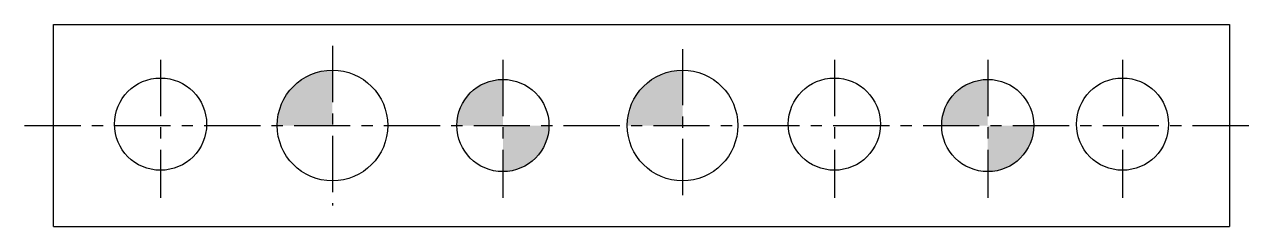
# Model space of a CAD drawing. Header units: millimetres. Extents: x -16 to 316, y 215 to 270.
import ezdxf

# ---------------------------------------------------------------- set-up
doc = ezdxf.new("R2010")
doc.units = ezdxf.units.MM
doc.header["$LTSCALE"] = 0.48
doc.linetypes.add('CENTER', pattern=[50.8, 31.75, -6.35, 6.35, -6.35])
doc.layers.add('点画线', color=1, linetype='CENTER')
doc.layers.add('粗实线', color=7, linetype='Continuous')

msp = doc.modelspace()

# ---------------------------------------------------------------- hatches: boundary and pattern name
h = msp.add_hatch(color=256)
h.paths.add_polyline_path([(67.41, 257.82, 0.414214), (52.41, 242.82), (67.41, 242.82)])
h.paths.add_polyline_path([(162.41, 257.82, 0.414214), (147.41, 242.82), (162.41, 242.82)])
h = msp.add_hatch(color=256)
h.paths.add_polyline_path([(113.66, 255.32, 0.414214), (101.16, 242.82), (113.66, 242.82)])
h.paths.add_polyline_path([(126.16, 242.82), (113.66, 242.82), (113.66, 230.32, 0.414214)])
h.paths.add_polyline_path([(245.24, 255.32, 0.414214), (232.74, 242.82), (245.24, 242.82)])
h.paths.add_polyline_path([(257.74, 242.82), (245.24, 242.82), (245.24, 230.32, 0.414214)])

# ---------------------------------------------------------------- linework, layer by layer
at = {"layer": '点画线'}
for p, q in [((67.41, 264.4), (67.41, 221.14)), ((162.41, 263.56), (162.41, 221.56)), ((20.75, 260.62), (20.75, 223.24)), ((113.66, 260.62), (113.66, 223.24)), ((203.62, 260.62), (203.62, 223.24)), ((245.24, 260.62), (245.24, 223.24)), ((281.81, 260.62), (281.81, 223.24)), ((-16.16, 242.82), (316.27, 242.82))]:
    msp.add_line(p, q, dxfattribs=at)
at = {"layer": '粗实线'}
for p, q in [((-8.25, 215.45), (-8.25, 270.2)), ((-8.25, 270.2), (310.81, 270.2)), ((310.81, 270.2), (310.81, 215.45)), ((-8.25, 215.45), (310.81, 215.45))]:
    msp.add_line(p, q, dxfattribs=at)
for centre, radius in [((67.41, 242.82), 15), ((162.41, 242.82), 15), ((20.75, 243.19), 12.5), ((113.66, 242.82), 12.5), ((203.62, 243.19), 12.5), ((245.24, 242.82), 12.5), ((281.81, 243.19), 12.5)]:
    msp.add_circle(centre, radius, dxfattribs=at)

doc.saveas('drawing.dxf')
